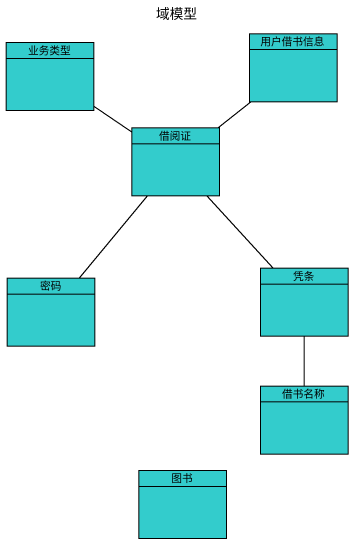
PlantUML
@startuml
title 域模型
hide circle
hide empty members
class 业务类型 #33CCCC
class 用户借书信息 #33CCCC
class 借阅证 #33CCCC
class 密码 #33CCCC
class 凭条 #33CCCC
class 借书名称 #33CCCC
class 图书 #33CCCC
借阅证 -up- 业务类型
借阅证 -up- 用户借书信息
借阅证 -- 密码
借阅证 -- 凭条
凭条 -- 借书名称
@enduml
